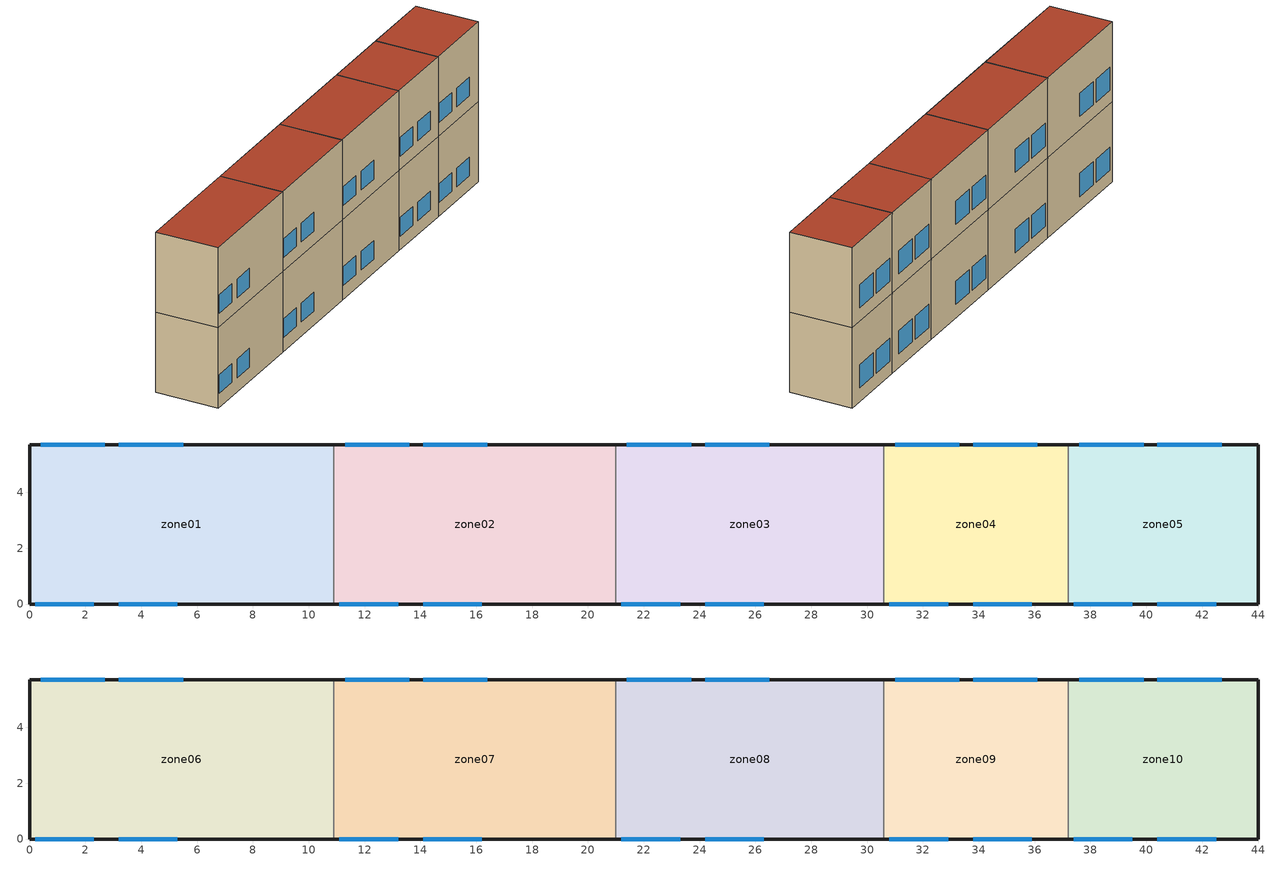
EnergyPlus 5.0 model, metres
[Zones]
zone01
 floor ground (GROUND_FLOOR): 0,0 0,5.7 10.9,5.7 10.9,0 z0
 wall outside (EXT_WALL): 10.9,5.7 0,5.7 0,0 10.9,0 z0:7.3
 wall to zone02 (ADJ_WALL): 10.9,0 10.9,5.7 z0:7.3
 window (EXT_WINDOW1): 0.2,0 2.3,0 / 3.2,0 5.3,0 z1.25:2.95; 2.7,5.7 0.4,5.7 / 5.5,5.7 3.2,5.7 z1.25:3.35
 ceiling to zone06 (ADJ_CEILING): 10.9,0 10.9,5.7 0,5.7 0,0 z7.3
zone02
 floor ground (GROUND_FLOOR): 10.9,0 10.9,5.7 21,5.7 21,0 z0
 wall outside (EXT_WALL): 21,5.7 10.9,5.7 / 10.9,0 21,0 z0:7.3
 wall to zone03 (ADJ_WALL): 21,0 21,5.7 z0:7.3
 wall to zone01 (ADJ_WALL): 10.9,5.7 10.9,0 z0:7.3
 window (EXT_WINDOW1): 11.1,0 13.2,0 / 14.1,0 16.2,0 z1.25:2.95; 13.6,5.7 11.3,5.7 / 16.4,5.7 14.1,5.7 z1.25:3.35
 ceiling to zone07 (ADJ_CEILING): 21,0 21,5.7 10.9,5.7 10.9,0 z7.3
zone03
 floor ground (GROUND_FLOOR): 21,0 21,5.7 30.6,5.7 30.6,0 z0
 wall outside (EXT_WALL): 30.6,5.7 21,5.7 / 21,0 30.6,0 z0:7.3
 wall to zone04 (ADJ_WALL): 30.6,0 30.6,5.7 z0:7.3
 wall to zone02 (ADJ_WALL): 21,5.7 21,0 z0:7.3
 window (EXT_WINDOW1): 21.2,0 23.3,0 / 24.2,0 26.3,0 z1.25:2.95; 23.7,5.7 21.4,5.7 / 26.5,5.7 24.2,5.7 z1.25:3.35
 ceiling to zone08 (ADJ_CEILING): 30.6,0 30.6,5.7 21,5.7 21,0 z7.3
zone04
 floor ground (GROUND_FLOOR): 30.6,0 30.6,5.7 37.2,5.7 37.2,0 z0
 wall outside (EXT_WALL): 37.2,5.7 30.6,5.7 / 30.6,0 37.2,0 z0:7.3
 wall to zone05 (ADJ_WALL): 37.2,0 37.2,5.7 z0:7.3
 wall to zone03 (ADJ_WALL): 30.6,5.7 30.6,0 z0:7.3
 window (EXT_WINDOW1): 30.8,0 32.9,0 / 33.8,0 35.9,0 z1.25:2.95; 33.3,5.7 31,5.7 / 36.1,5.7 33.8,5.7 z1.25:3.35
 ceiling to zone09 (ADJ_CEILING): 37.2,0 37.2,5.7 30.6,5.7 30.6,0 z7.3
zone05
 floor ground (GROUND_FLOOR): 37.2,0 37.2,5.7 44,5.7 44,0 z0
 wall outside (EXT_WALL): 37.2,0 44,0 44,5.7 37.2,5.7 z0:7.3
 wall to zone04 (ADJ_WALL): 37.2,5.7 37.2,0 z0:7.3
 window (EXT_WINDOW1): 37.4,0 39.5,0 / 40.4,0 42.5,0 z1.25:2.95; 39.9,5.7 37.6,5.7 / 42.7,5.7 40.4,5.7 z1.25:3.35
 ceiling to zone10 (ADJ_CEILING): 44,0 44,5.7 37.2,5.7 37.2,0 z7.3
zone06
 floor to zone01 (ADJ_CEILING): 0,0 0,5.7 10.9,5.7 10.9,0 z7.3
 wall outside (EXT_WALL): 10.9,5.7 0,5.7 0,0 10.9,0 z7.3:14.6
 wall to zone07 (ADJ_WALL): 10.9,0 10.9,5.7 z7.3:14.6
 window (EXT_WINDOW1): 0.2,0 2.3,0 / 3.2,0 5.3,0 z8.55:10.25; 2.7,5.7 0.4,5.7 / 5.5,5.7 3.2,5.7 z8.55:10.65
 roof outside (EXT_ROOF): 10.9,0 10.9,5.7 0,5.7 0,0 z14.6
zone07
 floor to zone02 (ADJ_CEILING): 10.9,0 10.9,5.7 21,5.7 21,0 z7.3
 wall outside (EXT_WALL): 21,5.7 10.9,5.7 / 10.9,0 21,0 z7.3:14.6
 wall to zone08 (ADJ_WALL): 21,0 21,5.7 z7.3:14.6
 wall to zone06 (ADJ_WALL): 10.9,5.7 10.9,0 z7.3:14.6
 window (EXT_WINDOW1): 11.1,0 13.2,0 / 14.1,0 16.2,0 z8.55:10.25; 13.6,5.7 11.3,5.7 / 16.4,5.7 14.1,5.7 z8.55:10.65
 roof outside (EXT_ROOF): 21,0 21,5.7 10.9,5.7 10.9,0 z14.6
zone08
 floor to zone03 (ADJ_CEILING): 21,0 21,5.7 30.6,5.7 30.6,0 z7.3
 wall outside (EXT_WALL): 30.6,5.7 21,5.7 / 21,0 30.6,0 z7.3:14.6
 wall to zone09 (ADJ_WALL): 30.6,0 30.6,5.7 z7.3:14.6
 wall to zone07 (ADJ_WALL): 21,5.7 21,0 z7.3:14.6
 window (EXT_WINDOW1): 21.2,0 23.3,0 / 24.2,0 26.3,0 z8.55:10.25; 23.7,5.7 21.4,5.7 / 26.5,5.7 24.2,5.7 z8.55:10.65
 roof outside (EXT_ROOF): 30.6,0 30.6,5.7 21,5.7 21,0 z14.6
zone09
 floor to zone04 (ADJ_CEILING): 30.6,0 30.6,5.7 37.2,5.7 37.2,0 z7.3
 wall outside (EXT_WALL): 37.2,5.7 30.6,5.7 / 30.6,0 37.2,0 z7.3:14.6
 wall to zone10 (ADJ_WALL): 37.2,0 37.2,5.7 z7.3:14.6
 wall to zone08 (ADJ_WALL): 30.6,5.7 30.6,0 z7.3:14.6
 window (EXT_WINDOW1): 30.8,0 32.9,0 / 33.8,0 35.9,0 z8.55:10.25; 33.3,5.7 31,5.7 / 36.1,5.7 33.8,5.7 z8.55:10.65
 roof outside (EXT_ROOF): 37.2,0 37.2,5.7 30.6,5.7 30.6,0 z14.6
zone10
 floor to zone05 (ADJ_CEILING): 37.2,0 37.2,5.7 44,5.7 44,0 z7.3
 wall outside (EXT_WALL): 37.2,0 44,0 44,5.7 37.2,5.7 z7.3:14.6
 wall to zone09 (ADJ_WALL): 37.2,5.7 37.2,0 z7.3:14.6
 window (EXT_WINDOW1): 37.4,0 39.5,0 / 40.4,0 42.5,0 z8.55:10.25; 39.9,5.7 37.6,5.7 / 42.7,5.7 40.4,5.7 z8.55:10.65
 roof outside (EXT_ROOF): 44,0 44,5.7 37.2,5.7 37.2,0 z14.6
[Building]
TRNSYS18: North Axis {deg}=0; Terrain=City; Loads Convergence Tolerance Value=0; Temperature Convergence Tolerance Value {deltaC}=0; Solar Distribution=FullInteriorAndExterior; Maximum Number of Warmup Days=0
[Site:Location]
not used: Latitude {deg}=0; Longitude {deg}=0; Time Zone {hr}=0; Elevation {m}=0
[Construction]
GROUND_FLOOR; EXT_WALL; EXT_ROOF; ADJ_WALL; ADJ_CEILING; EXT_WINDOW1: 
[WindowProperty:ShadingControl]
ESHADE=0; ISHADE=INPUT 1*MAX_ISHADE : SHADECNTRL=ISHADE_INTERNAL
[SurfaceProperty:OtherSideCoefficients]
BOUNDARY=IDENTICAL; BOUNDARY=INPUT 1*TBOUNDARY; BOUNDARY=INPUT 1*TBOUNDARY_2; BOUNDARY=INPUT 1*TBOUNDARY_3; BOUNDARY=INPUT 1*TGROUND; BOUNDARY=20; BOUNDARY=15
[Zone] Multiplier=1
zone01; zone02; zone03; zone04; zone05; zone06; zone07; zone08; zone09; zone10
